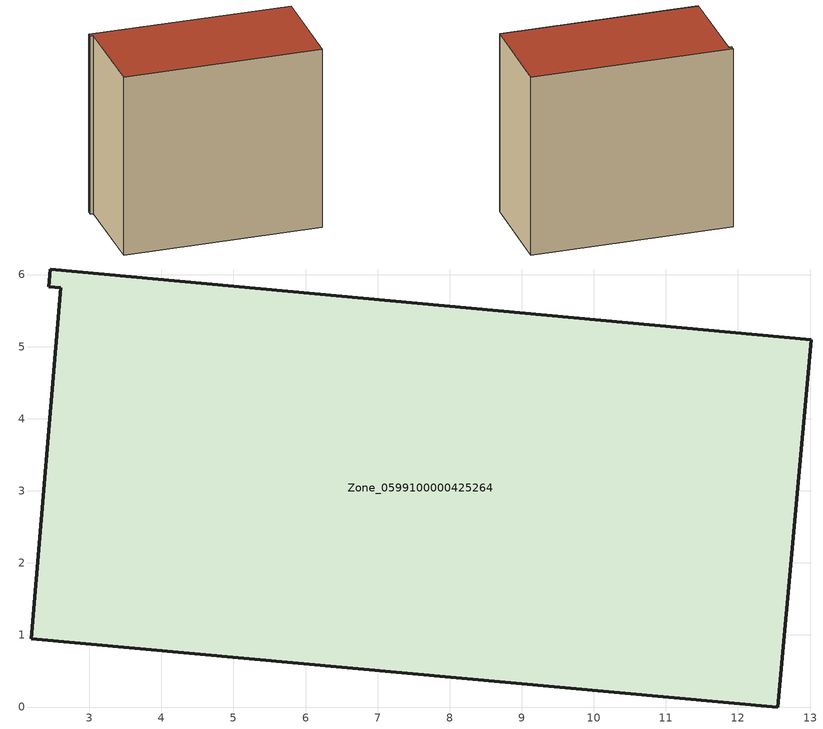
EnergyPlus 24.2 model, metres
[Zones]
Zone_0599100000425264
 floor ground (C_G): 2.19,0.95 2.6,5.82 2.44,5.83 2.46,6.08 13.02,5.1 12.55,0 z0
 wall outside (C_F): 12.55,0 13.02,5.1 2.46,6.08 2.44,5.83 2.6,5.82 2.19,0.95 12.55,0 z0:9.92
 roof outside (C_R): 2.6,5.82 2.19,0.95 12.55,0 13.02,5.1 2.46,6.08 2.44,5.83 z9.92
[BUILDING]
Pand.0599100000425264: North Axis=0; Terrain=City; Loads Convergence Tolerance Value=0.04; Temperature Convergence Tolerance Value=0.4; Solar Distribution=FullExterior; Maximum Number of Warmup Days=25; Minimum Number of Warmup Days=1
[Site:Location]
Rotterdam.The.Hague.AP_ZH_NLD Design_Conditions: Latitude=51.96; Longitude=4.45; Time Zone=1; Elevation=-4.5
[SITE:GROUNDTEMPERATURE:BUILDINGSURFACE]
18, 18, 18, 18, 18, 18, 18, 18, 18, 18, 18, 18
[MATERIAL] Thermal Absorptance=0.9; Solar Absorptance=0.7; Visible Absorptance=0.7
Name | Roughness | Thickness | Conductivity | Density | Specific Heat
G.TI.2006-2014 | MediumSmooth | 0.15 | 0.06 | 540 | 1210
F.TI.2006-2014 | Rough | 0.3 | 0.12 | 1920 | 840
R.TI.2006-2014 | MediumRough | 0.2 | 0.08 | 1500 | 1000
[CONSTRUCTION]
C_G: G.TI.2006-2014
C_F: F.TI.2006-2014
C_R: R.TI.2006-2014
[ZONE]
Zone_0599100000425264: Type=1; Multiplier=1; Ceiling Height=Autocalculate; Volume=Autocalculate; Floor Area=autocalculate; Part of Total Floor Area=Yes
[ZONEINFILTRATION:DESIGNFLOWRATE]
Infil_Zone_0599100000425264: Zone or ZoneList or Space or SpaceList=Zone_0599100000425264; Schedule=AlwaysOn; Design Flow Rate Calculation Method=Flow/Area; Flow Rate per Floor Area=0.0015; Constant Term Coefficient=1; Temperature Term Coefficient=0; Velocity Term Coefficient=0; Velocity Squared Term Coefficient=0
[HVACTEMPLATE:ZONE:IDEALLOADSAIRSYSTEM]
Zone_0599100000425264: Maximum Heating Supply Air Temperature=50; Minimum Cooling Supply Air Temperature=13; Maximum Heating Supply Air Humidity Ratio=0.0156; Minimum Cooling Supply Air Humidity Ratio=0.0077; Heating Limit=NoLimit; Cooling Limit=NoLimit; Dehumidification Control Type=ConstantSensibleHeatRatio; Cooling Sensible Heat Ratio=0.7; Dehumidification Setpoint=60; Humidification Control Type=None; Humidification Setpoint=30; Outdoor Air Method=None; Outdoor Air Flow Rate per Person=0.00944; Outdoor Air Flow Rate per Zone Floor Area=0; Outdoor Air Flow Rate per Zone=0; Demand Controlled Ventilation Type=None; Outdoor Air Economizer Type=NoEconomizer; Heat Recovery Type=None; Sensible Heat Recovery Effectiveness=0.7; Latent Heat Recovery Effectiveness=0.65
[ZONECONTROL:THERMOSTAT]
ThermostatControl_Zone_0599100000425264: Zone or ZoneList=Zone_0599100000425264; Control Type Schedule=DualSetpointControlType; Control 1=Thermostat_Zone_0599100000425264; Temperature Difference Between Cutout And Setpoint=0
[THERMOSTATSETPOINT:DUALSETPOINT]
Thermostat_Zone_0599100000425264: Heating Setpoint Temperature Schedule=HeatingSetpoint_Zone_0599100000425264; Cooling Setpoint Temperature Schedule=CoolingSetpoint_Zone_0599100000425264
[SCHEDULE:COMPACT]
HeatingSetpoint_Zone_0599100000425264: Through: 12/31, For: AllDays, Until: 24:00, 21
CoolingSetpoint_Zone_0599100000425264: Through: 12/31, For: AllDays, Until: 24:00, 24
DualSetpointControlType: Through: 12/31, For: AllDays, Until: 24:00, 4
AlwaysOn: Through: 12/31, For: AllDays, Until: 24:00, 1
